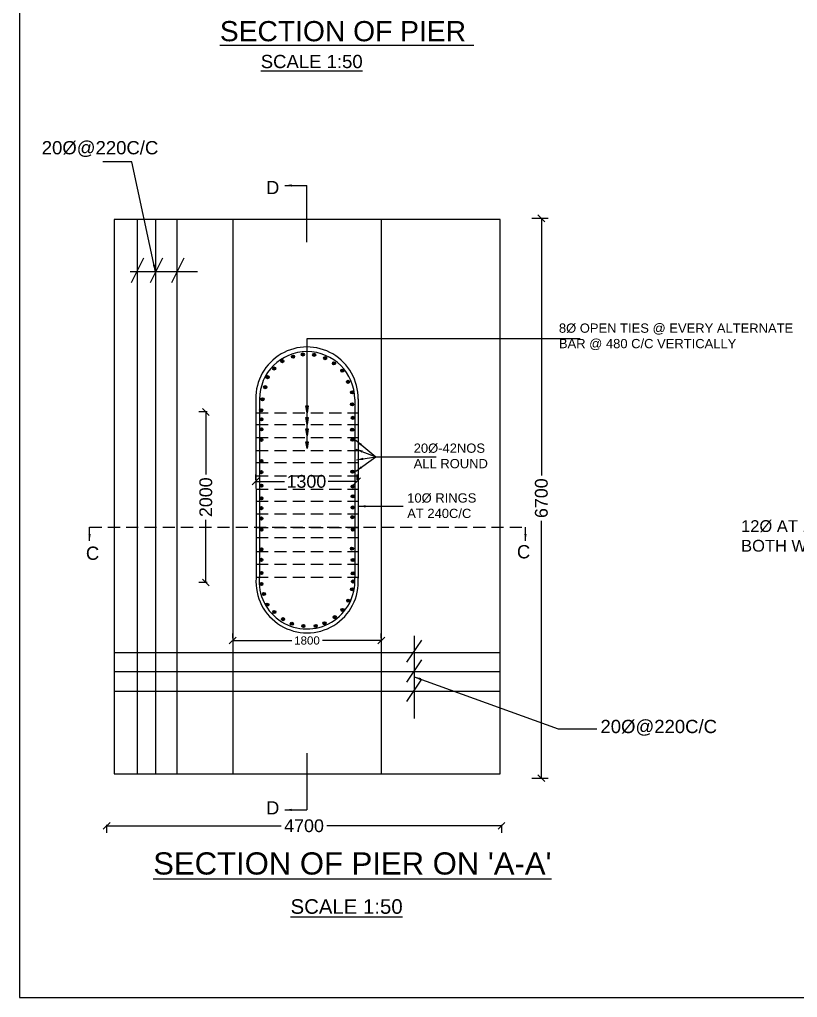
# Model space of a CAD drawing. Header units: inches. Extents: x 20242.6 to 20339.4, y 17527.6 to 17591.9.
# Drawn here: x 20242.62 to 20262.9, y 17527.63 to 17553.15 of the extents above; entities that cross this region are included whole.
import ezdxf

# ---------------------------------------------------------------- set-up
doc = ezdxf.new("R2010")
doc.units = ezdxf.units.IN
doc.header["$MEASUREMENT"] = 0
doc.linetypes.add('HIDDEN', pattern=[9.525, 6.35, -3.175])
for name, color, linetype in [('DIMENSION', 255, 'Continuous'), ('DRAWING', 2, 'Continuous'), ('HATCH', 7, 'Continuous'), ('TEXT', 255, 'Continuous')]:
    doc.layers.add(name, color=color, linetype=linetype)
doc.styles.get("Standard").update_dxf_attribs({"font": 'arial.ttf'})
doc.dimstyles.get("Standard").update_dxf_attribs({"dimtxt": 0.18, "dimasz": 0.18, "dimexe": 0.18, "dimexo": 0.0625, "dimgap": 0.09, "dimtad": 0, "dimtih": 1, "dimtoh": 1, "dimdec": 4, "dimzin": 0, "dimdsep": 46, "dimtxsty": 'Standard', "dimcen": 0.09, "dimadec": 0, "dimazin": 0, "dimtfac": 1, "dimtdec": 4, "dimtofl": 0, "dimtmove": 0, "dimatfit": 3, "dimfxl": 1, "dimtolj": 1, "dimtzin": 0, "dimarcsym": 0})

# ---------------------------------------------------------------- blocks, each defined once
blk = doc.blocks.new('_Oblique')
at = {"color": 0, "linetype": 'ByBlock', "lineweight": -2}
blk.add_line((-0.5, -0.5), (0.5, 0.5), dxfattribs=at)
blk = doc.blocks.new('*D47')
at = {"layer": 'Defpoints', "color": 0, "transparency": 16777216}
for p in [(20255.916, 17547.964), (20255.916, 17533.355), (20256.225, 17533.355)]:
    blk.add_point(p, dxfattribs=at)
at = {"layer": 'DIMENSION', "color": 0, "lineweight": -2, "transparency": 16777216}
for p, q in [((20255.978, 17547.964), (20256.405, 17547.964)), ((20256.225, 17547.964), (20256.225, 17541.248)), ((20256.225, 17533.355), (20256.225, 17540.071)), ((20255.978, 17533.355), (20256.405, 17533.355))]:
    blk.add_line(p, q, dxfattribs=at)
at = {"layer": 'DIMENSION', "color": 0, "lineweight": -2, "transparency": 16777216, "xscale": 0.18, "yscale": 0.18, "zscale": 0.18}
for p, rotation in [((20256.225, 17547.964), 90), ((20256.225, 17533.355), 270)]:
    blk.add_blockref('_Oblique', p, dxfattribs=dict(at, rotation=rotation))
at = {"layer": 'DIMENSION', "color": 0, "transparency": 16777216, "insert": (20256.225, 17540.66), "char_height": 0.3333, "attachment_point": 5, "rotation": 90}
blk.add_mtext('\\A1;6700', dxfattribs=at)
blk = doc.blocks.new('*D48')
at = {"layer": 'Defpoints', "color": 0, "transparency": 16777216}
for p in [(20244.888, 17532.197), (20255.185, 17532.197), (20255.185, 17532.111)]:
    blk.add_point(p, dxfattribs=at)
at = {"layer": 'DIMENSION', "color": 0, "lineweight": -2, "transparency": 16777216}
for p, q in [((20244.888, 17532.135), (20244.888, 17531.931)), ((20244.888, 17532.111), (20249.443, 17532.111)), ((20255.185, 17532.111), (20250.63, 17532.111)), ((20255.185, 17532.135), (20255.185, 17531.931))]:
    blk.add_line(p, q, dxfattribs=at)
at = {"layer": 'DIMENSION', "color": 0, "lineweight": -2, "transparency": 16777216, "xscale": 0.18, "yscale": 0.18, "zscale": 0.18, "rotation": 180}
blk.add_blockref('_Oblique', (20244.888, 17532.111), dxfattribs=at)
at = {"layer": 'DIMENSION', "color": 0, "lineweight": -2, "transparency": 16777216, "xscale": 0.18, "yscale": 0.18, "zscale": 0.18}
blk.add_blockref('_Oblique', (20255.185, 17532.111), dxfattribs=at)
at = {"layer": 'DIMENSION', "color": 0, "transparency": 16777216, "insert": (20250.037, 17532.111), "char_height": 0.3333, "attachment_point": 5}
blk.add_mtext('\\A1;4700', dxfattribs=at)
blk = doc.blocks.new('*D49')
at = {"layer": 'Defpoints', "color": 0, "transparency": 16777216}
for p in [(20248.777, 17541.079), (20251.419, 17541.097), (20251.419, 17541.079)]:
    blk.add_point(p, dxfattribs=at)
at = {"layer": 'DIMENSION', "color": 0, "lineweight": -2, "transparency": 16777216}
for p, q in [((20248.777, 17541.142), (20248.777, 17541.277)), ((20251.419, 17541.142), (20251.419, 17541.277)), ((20248.777, 17541.097), (20249.526, 17541.097)), ((20251.419, 17541.097), (20250.669, 17541.097))]:
    blk.add_line(p, q, dxfattribs=at)
at = {"layer": 'DIMENSION', "color": 0, "lineweight": -2, "transparency": 16777216, "xscale": 0.18, "yscale": 0.18, "zscale": 0.18, "rotation": 180}
blk.add_blockref('_Oblique', (20248.777, 17541.097), dxfattribs=at)
at = {"layer": 'DIMENSION', "color": 0, "lineweight": -2, "transparency": 16777216, "xscale": 0.18, "yscale": 0.18, "zscale": 0.18}
blk.add_blockref('_Oblique', (20251.419, 17541.097), dxfattribs=at)
at = {"layer": 'DIMENSION', "color": 0, "transparency": 16777216, "insert": (20250.098, 17541.097), "char_height": 0.3333, "attachment_point": 5}
blk.add_mtext('\\A1;1300', dxfattribs=at)
blk = doc.blocks.new('*D50')
at = {"layer": 'Defpoints', "color": 0, "transparency": 16777216}
for p in [(20247.572, 17542.91), (20247.477, 17538.459), (20247.572, 17538.459)]:
    blk.add_point(p, dxfattribs=at)
at = {"layer": 'DIMENSION', "color": 0, "lineweight": -2, "transparency": 16777216}
for p, q in [((20247.509, 17542.91), (20247.297, 17542.91)), ((20247.477, 17542.91), (20247.477, 17541.275)), ((20247.477, 17538.459), (20247.477, 17540.095)), ((20247.509, 17538.459), (20247.297, 17538.459))]:
    blk.add_line(p, q, dxfattribs=at)
at = {"layer": 'DIMENSION', "color": 0, "lineweight": -2, "transparency": 16777216, "xscale": 0.18, "yscale": 0.18, "zscale": 0.18}
for p, rotation in [((20247.477, 17542.91), 90), ((20247.477, 17538.459), 270)]:
    blk.add_blockref('_Oblique', p, dxfattribs=dict(at, rotation=rotation))
at = {"layer": 'DIMENSION', "color": 0, "transparency": 16777216, "insert": (20247.477, 17540.685), "char_height": 0.3333, "attachment_point": 5, "rotation": 90}
blk.add_mtext('\\A1;2000', dxfattribs=at)
blk = doc.blocks.new('*D51')
at = {"layer": 'Defpoints', "color": 0, "transparency": 16777216}
for p in [(20248.178, 17536.946), (20252.051, 17536.946), (20252.051, 17536.946)]:
    blk.add_point(p, dxfattribs=at)
at = {"layer": 'DIMENSION', "color": 0, "lineweight": -2, "transparency": 16777216}
for p, q in [((20248.178, 17537.008), (20248.178, 17537.126)), ((20248.178, 17536.946), (20249.715, 17536.946)), ((20252.051, 17536.946), (20250.514, 17536.946)), ((20252.051, 17537.008), (20252.051, 17537.126))]:
    blk.add_line(p, q, dxfattribs=at)
at = {"layer": 'DIMENSION', "color": 0, "lineweight": -2, "transparency": 16777216, "xscale": 0.18, "yscale": 0.18, "zscale": 0.18, "rotation": 180}
blk.add_blockref('_Oblique', (20248.178, 17536.946), dxfattribs=at)
at = {"layer": 'DIMENSION', "color": 0, "lineweight": -2, "transparency": 16777216, "xscale": 0.18, "yscale": 0.18, "zscale": 0.18}
blk.add_blockref('_Oblique', (20252.051, 17536.946), dxfattribs=at)
at = {"layer": 'DIMENSION', "color": 0, "transparency": 16777216, "insert": (20250.114, 17536.946), "char_height": 0.2143, "attachment_point": 5}
blk.add_mtext('\\A1;1800', dxfattribs=at)

msp = doc.modelspace()

# ---------------------------------------------------------------- hatches: boundary and pattern name
at = {"layer": 'DRAWING'}
h = msp.add_hatch(color=256, dxfattribs=at)
h.paths.add_polyline_path([(20250.08847, 17543.08615), (20250.14793, 17543.08615), (20250.11727, 17542.90408), (20250.08753, 17543.08327)])
h.paths.add_polyline_path([(20250.08847, 17542.76541), (20250.14793, 17542.76541), (20250.11727, 17542.58334), (20250.08753, 17542.76253)])
h.paths.add_polyline_path([(20250.08847, 17542.46712), (20250.14793, 17542.46712), (20250.11727, 17542.28505), (20250.08753, 17542.46424)])
at = {"layer": 'HATCH'}
for points in [[(20249.79021, 17544.35545, 1), (20249.7085, 17544.35545, 1)], [(20250.04777, 17544.41059, 1), (20249.96606, 17544.41059, 1)], [(20250.34211, 17544.40008, 1), (20250.2604, 17544.40008, 1)], [(20250.62798, 17544.31427, 1), (20250.54627, 17544.31427, 1)], [(20249.30033, 17544.04291, 1), (20249.21862, 17544.04291, 1)], [(20249.51315, 17544.23566, 1), (20249.43144, 17544.23566, 1)], [(20250.85817, 17544.17863, 1), (20250.77646, 17544.17863, 1)], [(20249.12664, 17543.81677, 1), (20249.04494, 17543.81677, 1)], [(20251.07467, 17543.98923, 1), (20250.99296, 17543.98923, 1)], [(20249.06586, 17543.55761, 1), (20248.98416, 17543.55761, 1)], [(20251.22326, 17543.69756, 1), (20251.14155, 17543.69756, 1)], [(20251.32954, 17543.42464, 1), (20251.24783, 17543.42464, 1)], [(20248.9962, 17543.24012, 1), (20248.91449, 17543.24012, 1)], [(20251.3305, 17543.10692, 1), (20251.24879, 17543.10692, 1)], [(20248.96053, 17542.95367, 1), (20248.87882, 17542.95367, 1)], [(20251.34908, 17542.75568, 1), (20251.26737, 17542.75568, 1)], [(20248.96612, 17542.71789, 1), (20248.88441, 17542.71789, 1)], [(20248.96612, 17542.45572, 1), (20248.88441, 17542.45572, 1)], [(20251.33233, 17542.44795, 1), (20251.25062, 17542.44795, 1)], [(20248.96612, 17542.18167, 1), (20248.88441, 17542.18167, 1)], [(20251.34239, 17542.18704, 1), (20251.26068, 17542.18704, 1)], [(20248.96612, 17541.62962, 1), (20248.88441, 17541.62962, 1)], [(20248.96612, 17541.33925, 1), (20248.88441, 17541.33925, 1)], [(20251.33855, 17541.35203, 1), (20251.25684, 17541.35203, 1)], [(20248.96612, 17540.98436, 1), (20248.88441, 17540.98436, 1)], [(20251.34636, 17540.96545, 1), (20251.26466, 17540.96545, 1)], [(20251.34641, 17540.70798, 1), (20251.26471, 17540.70798, 1)], [(20248.96612, 17540.65832, 1), (20248.88441, 17540.65832, 1)], [(20248.96612, 17540.39894, 1), (20248.88441, 17540.39894, 1)], [(20251.34597, 17540.41788, 1), (20251.26426, 17540.41788, 1)], [(20248.96612, 17540.12939, 1), (20248.88441, 17540.12939, 1)], [(20251.33661, 17540.16433, 1), (20251.25491, 17540.16433, 1)], [(20248.96612, 17539.83763, 1), (20248.88441, 17539.83763, 1)], [(20251.3519, 17539.8405, 1), (20251.2702, 17539.8405, 1)], [(20248.96612, 17539.32572, 1), (20248.88441, 17539.32572, 1)], [(20251.32689, 17539.34395, 1), (20251.24518, 17539.34395, 1)], [(20248.96612, 17539.05199, 1), (20248.88441, 17539.05199, 1)], [(20251.34759, 17539.04741, 1), (20251.26588, 17539.04741, 1)], [(20248.96612, 17538.70979, 1), (20248.88441, 17538.70979, 1)], [(20251.34937, 17538.69702, 1), (20251.26766, 17538.69702, 1)], [(20248.96612, 17538.42287, 1), (20248.88441, 17538.42287, 1)], [(20251.35282, 17538.48561, 1), (20251.27111, 17538.48561, 1)], [(20249.03147, 17538.15836, 1), (20248.94976, 17538.15836, 1)], [(20251.32854, 17538.28113, 1), (20251.24683, 17538.28113, 1)], [(20251.23083, 17537.98829, 1), (20251.14913, 17537.98829, 1)], [(20249.11803, 17537.88368, 1), (20249.03633, 17537.88368, 1)], [(20249.30314, 17537.69215, 1), (20249.22144, 17537.69215, 1)], [(20251.08172, 17537.745, 1), (20251.00001, 17537.745, 1)], [(20249.52787, 17537.50284, 1), (20249.44617, 17537.50284, 1)], [(20249.75857, 17537.38335, 1), (20249.67686, 17537.38335, 1)], [(20250.6105, 17537.39581, 1), (20250.5288, 17537.39581, 1)], [(20250.87889, 17537.55481, 1), (20250.79718, 17537.55481, 1)], [(20250.06127, 17537.32411, 1), (20249.97956, 17537.32411, 1)], [(20250.38269, 17537.32723, 1), (20250.30098, 17537.32723, 1)]]:
    msp.add_hatch(color=256, dxfattribs=at).paths.add_polyline_path(points)

# ---------------------------------------------------------------- linework, layer by layer
at = {"layer": 'DIMENSION'}
for points in [[(20250.11177, 17547.34215), (20250.11177, 17548.81856)], [(20250.11177, 17534.00427), (20250.11177, 17532.52786)]]:
    msp.add_lwpolyline(points, dxfattribs=at)
at = {"layer": 'DRAWING'}
for points in [[(20339.4431, 17591.91388), (20242.62044, 17591.91388), (20242.62044, 17527.63281), (20339.4431, 17527.63281)], [(20245.08959, 17533.47145), (20255.15412, 17533.47145), (20255.15412, 17547.9326), (20245.08959, 17547.9326), (20245.08959, 17533.47145)], [(20250.08866, 17543.07062), (20250.14813, 17543.07062), (20250.11747, 17542.88855), (20250.08772, 17543.06774)], [(20250.08847, 17542.76541), (20250.14793, 17542.76541), (20250.11727, 17542.58334), (20250.08753, 17542.76253)], [(20250.08866, 17542.46845), (20250.14813, 17542.46845), (20250.11747, 17542.28639), (20250.08772, 17542.46558)], [(20250.08866, 17542.13449), (20250.14813, 17542.13449), (20250.11747, 17541.95243), (20250.08772, 17542.13162)]]:
    msp.add_lwpolyline(points, close=True, dxfattribs=at)
for points in [[(20245.69019, 17547.9326), (20245.69019, 17533.47145)], [(20246.16632, 17547.9326), (20246.16632, 17533.47145)], [(20246.72198, 17547.9326), (20246.72198, 17533.47145)], [(20248.17809, 17547.9326), (20248.17809, 17533.47145)], [(20252.05085, 17547.9326), (20252.05085, 17533.47145)], [(20245.53969, 17546.28879), (20245.85933, 17546.93217)], [(20246.03615, 17546.28879), (20246.35579, 17546.93217)], [(20246.59121, 17546.28879), (20246.91085, 17546.93217)], [(20245.50179, 17546.57556), (20247.25514, 17546.57556)], [(20248.78003, 17543.24444), (20248.7881, 17538.57741)], [(20248.876, 17543.24436), (20248.876, 17538.57741)], [(20251.35854, 17543.24436), (20251.35854, 17538.57741)], [(20251.44644, 17543.25416), (20251.44644, 17538.57741)], [(20252.7147, 17536.38266), (20253.10813, 17536.95886)], [(20252.90392, 17537.06747), (20252.90392, 17534.91572)], [(20245.08959, 17536.63015), (20255.15412, 17536.63015)], [(20252.7147, 17535.86202), (20253.10813, 17536.43822)], [(20245.08959, 17536.13398), (20255.15412, 17536.13398)], [(20252.7147, 17535.35892), (20253.10813, 17535.93511)], [(20245.08959, 17535.62652), (20255.15412, 17535.62652)]]:
    msp.add_lwpolyline(points, dxfattribs=at)
at = {"layer": 'DRAWING', "linetype": 'HIDDEN', "ltscale": 0.05}
for points in [[(20248.7881, 17542.88716), (20251.44644, 17542.88716)], [(20248.7881, 17542.58334), (20251.44644, 17542.58334)], [(20248.7881, 17542.23968), (20251.44644, 17542.23968)], [(20248.7881, 17541.90371), (20251.44644, 17541.90371)], [(20248.7881, 17541.59347), (20251.44644, 17541.59347)], [(20248.7881, 17541.24094), (20251.44644, 17541.24094)], [(20248.7881, 17540.8966), (20251.44644, 17540.8966)], [(20248.7881, 17540.58316), (20251.44644, 17540.58316)], [(20248.7881, 17540.2522), (20251.44644, 17540.2522)], [(20244.44608, 17539.90699), (20255.8095, 17539.90699)], [(20248.7881, 17539.89625), (20251.44644, 17539.89625)], [(20248.7881, 17539.63099), (20251.44644, 17539.63099)], [(20248.7881, 17539.26883), (20251.44644, 17539.26883)], [(20248.7881, 17538.93815), (20251.44644, 17538.93815)], [(20248.7881, 17538.59961), (20251.44644, 17538.59961)]]:
    msp.add_lwpolyline(points, dxfattribs=at)
at = {"layer": 'DRAWING'}
for centre in [(20249.74935, 17544.35545), (20250.00691, 17544.41059), (20250.30125, 17544.40008), (20250.58712, 17544.31427), (20249.25948, 17544.04291), (20249.47229, 17544.23566), (20250.81732, 17544.17863), (20249.08579, 17543.81677), (20251.03382, 17543.98923), (20249.02501, 17543.55761), (20251.18241, 17543.69756), (20251.28868, 17543.42464), (20248.95535, 17543.24012), (20251.28964, 17543.10692), (20248.91967, 17542.95367), (20251.30823, 17542.75568), (20248.92527, 17542.71789), (20248.92527, 17542.45572), (20251.29147, 17542.44795), (20248.92527, 17542.18167), (20251.30154, 17542.18704), (20248.92527, 17541.62962), (20248.92527, 17541.33925), (20251.29769, 17541.35203), (20248.92527, 17540.98436), (20251.30551, 17540.96545), (20251.30556, 17540.70798), (20248.92527, 17540.65832), (20248.92527, 17540.39894), (20251.30512, 17540.41788), (20248.92527, 17540.12939), (20251.29576, 17540.16433), (20248.92527, 17539.83763), (20251.31105, 17539.8405), (20248.92527, 17539.32572), (20251.28604, 17539.34395), (20248.92527, 17539.05199), (20251.30674, 17539.04741), (20248.92527, 17538.70979), (20251.30851, 17538.69702), (20248.92527, 17538.42287), (20251.31196, 17538.48561), (20248.99061, 17538.15836), (20251.28768, 17538.28113), (20251.18998, 17537.98829), (20249.07718, 17537.88368), (20249.26229, 17537.69215), (20251.04086, 17537.745), (20249.48702, 17537.50284), (20249.71771, 17537.38335), (20250.56965, 17537.39581), (20250.83803, 17537.55481), (20250.02042, 17537.32411), (20250.34183, 17537.32723)]:
    msp.add_circle(centre, 0.04085, dxfattribs=at)
for centre, radius, start, end in [((20250.11324, 17543.27262), 1.3335, 358.789103, 181.210897), ((20250.11727, 17543.24278), 1.24127, 0.072557, 179.927443), ((20250.11727, 17538.47815), 1.33288, 175.728852, 4.271148), ((20250.11309, 17538.49518), 1.24816, 174.947995, 3.777488)]:
    msp.add_arc(centre, radius, start, end, dxfattribs=at)
at = {"layer": 'HATCH'}
msp.add_lwpolyline([(20251.90859, 17541.73627), (20253.47997, 17541.73627)], dxfattribs=at)

# ---------------------------------------------------------------- texts
at = {"layer": 'TEXT'}
for s, height, p in [('%%USECTION OF PIER ', 0.5268042, (20247.84152, 17552.58305)), ('%%USCALE 1:50', 0.3456, (20248.90842, 17551.88172)), ('D', 0.3456, (20249.04475, 17548.59333)), ('D', 0.3456, (20249.04475, 17532.40749)), ("%%USECTION OF PIER ON 'A-A'", 0.5794847, (20246.10538, 17530.83957)), ('%%USCALE 1:50', 0.38016, (20249.68544, 17529.81534))]:
    msp.add_text(s, height=height, dxfattribs=at).set_placement(p)
at = {"layer": 'TEXT', "attachment_point": 1}
for s, insert, char_height, width in [('20{\\fArial|b0|i0|c0|p32;Ø@220C/C}', (20243.19852, 17549.97814), 0.3456, 1.9336765), ('{\\fArial|b0|i0|c0|p32;8Ø OPEN TIES @ EVERY ALTERNATE\\PBAR @ 480 C/C VERTICALLY}', (20256.68188, 17545.21851), 0.24192, 6.398208), ('20{\\fArial|b0|i0|c0|p32;Ø-42NOS\\PALL ROUND}', (20252.89634, 17542.08669), 0.24192, 6.398208), ('10{\\fArial|b0|i0|c0|p32;Ø RINGS\\PAT 240C/C}', (20252.72693, 17540.78734), 0.24192, 6.398208), ('12{\\fArial|b0|i0|c0|p32;Ø AT 180C/C\\P}BOTH WAYS', (20261.43181, 17540.08591), 0.307584, 5.4893947), ('C', (20244.34895, 17539.39711), 0.3456, 1.9336765), ('C', (20255.58641, 17539.4351), 0.3456, 1.9336765), ('20{\\fArial|b0|i0|c0|p32;Ø@220C/C}', (20257.76474, 17534.87602), 0.3456, 1.9336765)]:
    msp.add_mtext(s, dxfattribs=dict(at, insert=insert, char_height=char_height, width=width))

# ---------------------------------------------------------------- dimensions: what is measured, and where the dimension line sits
at = {"layer": 'DIMENSION'}
for base, p1, p2, text, picture, middle in [((20256.2247, 17533.35476), (20255.9157, 17547.96435), (20255.9157, 17533.35476), '6700', '*D47', (20256.2247, 17540.65955)), ((20247.47705, 17538.45947), (20247.57198, 17542.90962), (20247.57198, 17538.45947), '2000', '*D50', (20247.47705, 17540.68455))]:
    dim = msp.add_linear_dim(base=base, p1=p1, p2=p2, angle=90, text=text, dimstyle='Standard', override={"dimtxt": 0.333333, "dimblk1": 'Oblique', "dimblk2": 'Oblique', "dimsah": 1}, dxfattribs=at)
    dim.commit()
    dim.dimension.update_dxf_attribs({"geometry": picture, "text_midpoint": middle, "text_rotation": 90})
for base, p1, p2, text, picture, middle in [((20251.41866, 17541.09698), (20248.77683, 17541.07943), (20251.41866, 17541.07943), '1300', '*D49', (20250.09774, 17541.09698)), ((20255.18481, 17532.11084), (20244.88831, 17532.19731), (20255.18481, 17532.19731), '4700', '*D48', (20250.03656, 17532.11084))]:
    dim = msp.add_linear_dim(base=base, p1=p1, p2=p2, text=text, dimstyle='Standard', override={"dimtxt": 0.333333, "dimblk1": 'Oblique', "dimblk2": 'Oblique', "dimsah": 1}, dxfattribs=at)
    dim.commit()
    dim.dimension.update_dxf_attribs({"geometry": picture, "text_midpoint": middle})
dim = msp.add_aligned_dim(p1=(20248.17809, 17536.94556), p2=(20252.05085, 17536.94556), distance=0, text='1800', dimstyle='Standard', override={"dimtxt": 0.214286, "dimblk1": 'Oblique', "dimblk2": 'Oblique', "dimsah": 1}, dxfattribs=at)
dim.commit()
dim.dimension.update_dxf_attribs({"geometry": '*D51', "text_midpoint": (20250.11447, 17536.94556)})

# ---------------------------------------------------------------- leaders
for points, override in [([(20246.16155, 17546.57039), (20245.54832, 17549.43363), (20244.79123, 17549.43363)], {"dimgap": 0.09, "dimtad": 0}), ([(20249.53517, 17548.81974), (20250.10607, 17548.81974)], {"dimgap": 0.09, "dimtad": 0}), ([(20251.46725, 17540.44819), (20252.62075, 17540.44819)], {"dimtxt": 0.214286}), ([(20255.8095, 17539.54586), (20255.8095, 17539.90699)], {"dimgap": 0.09, "dimtad": 0}), ([(20252.90731, 17536.00046), (20256.66042, 17534.64008), (20257.67417, 17534.64008)], {"dimgap": 0.09, "dimtad": 0}), ([(20249.53517, 17532.52667), (20250.10607, 17532.52667)], {"dimgap": 0.09, "dimtad": 0})]:
    msp.add_leader(points, dimstyle='Standard', override=override, dxfattribs=at)
at = {"layer": 'DRAWING'}
msp.add_leader([(20250.11681, 17541.95392), (20250.11681, 17544.82666), (20257.23226, 17544.82666)], dimstyle='Standard', override={"dimgap": 0.09, "dimtad": 0}, dxfattribs=at)
at = {"layer": 'HATCH'}
for points in [[(20251.38377, 17542.17091), (20251.90859, 17541.73627)], [(20251.38829, 17541.94245), (20251.90859, 17541.73627)], [(20251.38842, 17541.36314), (20251.90859, 17541.73627)], [(20251.40282, 17541.66077), (20251.90859, 17541.73627)]]:
    msp.add_leader(points, dimstyle='Standard', override={"dimgap": 0.09, "dimtad": 0}, dxfattribs=at)
at = {"layer": 'TEXT'}
msp.add_leader([(20244.44608, 17539.54586), (20244.44608, 17539.90699)], dimstyle='Standard', override={"dimgap": 0.09, "dimtad": 0}, dxfattribs=at)

doc.saveas('drawing.dxf')
